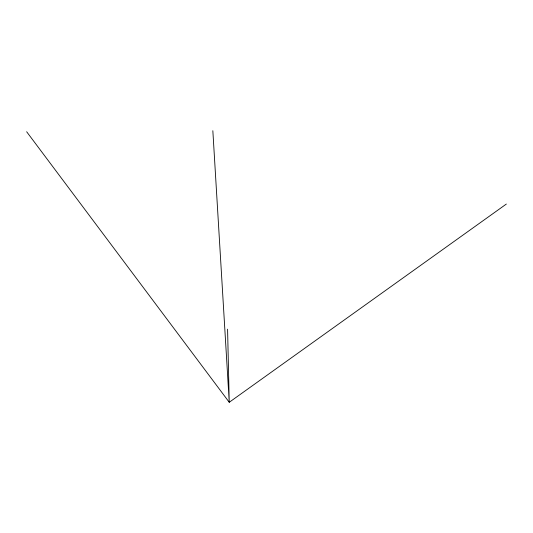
<?xml version="1.0" encoding="UTF-8"?>
<svg xmlns="http://www.w3.org/2000/svg" width="533" height="533" viewBox="0 0 533 533"><rect width="100%" height="100%" fill="white"/><g stroke="black" fill="none" stroke-linecap="round" stroke-linejoin="round"><path stroke-width="0.8" d="M506.35 204.052L229.243 402.282L26.65 131.738M212.84 130.718L229.243 402.282L227.584 329.174"/></g></svg>
